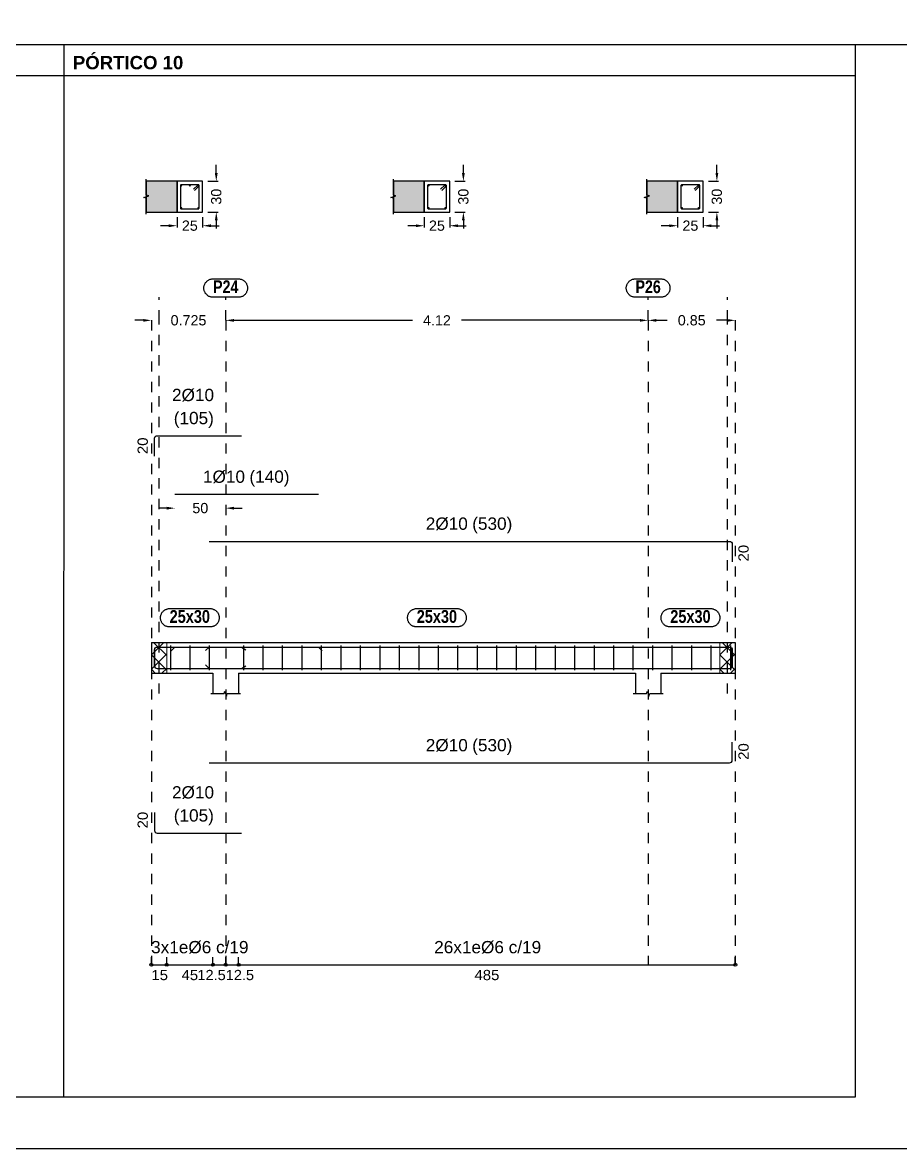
# Model space of a CAD drawing. Extents: x 2455 to 9764, y -806 to 181.
# Drawn here: x 5069.67 to 5078.23, y -409.26 to -398.28 of the extents above; entities that cross this region are included whole.
import ezdxf
from ezdxf.enums import TextEntityAlignment as Align

# ---------------------------------------------------------------- set-up
doc = ezdxf.new("R2010")
doc.units = 0
doc.header["$LTSCALE"] = 0.2
doc.header["$MEASUREMENT"] = 0
doc.linetypes.add('CYPE_RAYAPUNTO', pattern=[0.4125, 0.2025, -0.105, 0, -0.105])
doc.linetypes.add('PUNTOS2', pattern=[0.125, 0, -0.125])
doc.layers.add('01_cartela', color=6, linetype='CONTINUOUS', plot=False)
for name, color, linetype in [('01_cotas', 4, 'CONTINUOUS'), ('01_parcela', 7, 'CONTINUOUS'), ('01_primera', 5, 'CONTINUOUS'), ('01_texto cartela', 4, 'CONTINUOUS'), ('ALZ_CONT_NUDOS', 5, 'CONTINUOUS'), ('ALZ_CONT_VIG_HORMIGON', 5, 'CONTINUOUS'), ('ALZ_COT_COT_LIN_APOYOS', 120, 'CYPE_RAYAPUNTO'), ('ALZ_REF_REF_REFERENCIA', 3, 'CONTINUOUS'), ('ALZ_REF_TEXTO_REF_NOMBRE', 3, 'CONTINUOUS'), ('ARM_LONGITUDINAL_Ø10', 4, 'CONTINUOUS'), ('ARM_TRANSVERSAL_Ø6', 4, 'CONTINUOUS'), ('SEC_CONT_FORJADOS_SECCION', 8, 'CONTINUOUS'), ('SEC_CONT_VIG_HORMIGON_SECCION', 2, 'CONTINUOUS'), ('UNI_CORTANTES', 3, 'CONTINUOUS')]:
    doc.layers.add(name, color=color, linetype=linetype)
doc.layers.add('VIG_CARAS', color=5, linetype='CONTINUOUS', lineweight=9)
doc.styles.add('BERNARDO', font='GOTHICB.TTF')
doc.styles.add('CYPETXT_0.15', font='arial.ttf', dxfattribs={"height": 0.1})
doc.styles.add('Estilo1', font='swissel.ttf')
doc.styles.add('NIEVES2', font='sanss___.ttf')
doc.styles.add('NIEVES3', font='swisseb.ttf')
doc.styles.add('ROMANS', font='romans')
doc.dimstyles.new('DECIMAL-50', dxfattribs={"dimtxt": 0.08, "dimasz": 0.15, "dimexe": 0.05, "dimexo": 0.05, "dimgap": 0.09, "dimtad": 0, "dimzin": 0, "dimdsep": 46, "dimtxsty": 'ROMANS', "dimblk": 'DOTSMALL', "dimcen": 0.09, "dimclrt": 7, "dimadec": 0, "dimazin": 0, "dimtfac": 1.38, "dimtix": 1, "dimtofl": 0, "dimtmove": 2, "dimatfit": 3, "dimldrblk": 'OBLIQUE', "dimfxl": 1, "dimtolj": 1, "dimtzin": 0, "dimarcsym": 0})

# ---------------------------------------------------------------- blocks, each defined once
blk = doc.blocks.new('*D118')
at = {"layer": '01_cotas', "color": 0, "linetype": 'PUNTOS2', "lineweight": -2, "transparency": 16777216}
for p, q in [((5071.179, -400.18), (5071.179, -400.313)), ((5071.429, -400.18), (5071.429, -400.313))]:
    blk.add_line(p, q, dxfattribs=at)
at = {"layer": '01_cotas', "color": 0, "lineweight": -2, "transparency": 16777216}
for p, q in [((5071.099, -400.263), (5071.019, -400.263)), ((5071.509, -400.263), (5071.589, -400.263))]:
    blk.add_line(p, q, dxfattribs=at)
at = {"layer": '01_cotas', "color": 0, "transparency": 16777216}
for points in [[(5071.099, -400.25), (5071.099, -400.277), (5071.179, -400.263)], [(5071.509, -400.25), (5071.509, -400.277), (5071.429, -400.263)]]:
    blk.add_solid(points, dxfattribs=at)
at = {"layer": '01_cotas', "color": 5, "transparency": 16777216, "insert": (5071.304, -400.263), "char_height": 0.1, "attachment_point": 5, "style": 'Estilo1'}
blk.add_mtext('\\A1;25', dxfattribs=at)
blk = doc.blocks.new('*D119')
at = {"layer": '01_cotas', "color": 0, "lineweight": -2, "transparency": 16777216}
for p, q in [((5071.562, -399.75), (5071.562, -399.67)), ((5071.562, -400.21), (5071.562, -400.29))]:
    blk.add_line(p, q, dxfattribs=at)
at = {"layer": '01_cotas', "color": 0, "linetype": 'PUNTOS2', "lineweight": -2, "transparency": 16777216}
for p, q in [((5071.479, -399.83), (5071.612, -399.83)), ((5071.479, -400.13), (5071.612, -400.13))]:
    blk.add_line(p, q, dxfattribs=at)
at = {"layer": '01_cotas', "color": 0, "transparency": 16777216}
for points in [[(5071.548, -399.75), (5071.575, -399.75), (5071.562, -399.83)], [(5071.548, -400.21), (5071.575, -400.21), (5071.562, -400.13)]]:
    blk.add_solid(points, dxfattribs=at)
at = {"layer": '01_cotas', "color": 5, "transparency": 16777216, "insert": (5071.562, -399.98), "char_height": 0.1, "attachment_point": 5, "rotation": 90, "style": 'Estilo1'}
blk.add_mtext('\\A1;30', dxfattribs=at)
blk = doc.blocks.new('*D120')
at = {"layer": '01_cotas', "color": 0, "linetype": 'PUNTOS2', "lineweight": -2, "transparency": 16777216}
for p, q in [((5073.589, -400.18), (5073.589, -400.313)), ((5073.839, -400.18), (5073.839, -400.313))]:
    blk.add_line(p, q, dxfattribs=at)
at = {"layer": '01_cotas', "color": 0, "lineweight": -2, "transparency": 16777216}
for p, q in [((5073.509, -400.263), (5073.429, -400.263)), ((5073.919, -400.263), (5073.999, -400.263))]:
    blk.add_line(p, q, dxfattribs=at)
at = {"layer": '01_cotas', "color": 0, "transparency": 16777216}
for points in [[(5073.509, -400.25), (5073.509, -400.277), (5073.589, -400.263)], [(5073.919, -400.25), (5073.919, -400.277), (5073.839, -400.263)]]:
    blk.add_solid(points, dxfattribs=at)
at = {"layer": '01_cotas', "color": 5, "transparency": 16777216, "insert": (5073.714, -400.263), "char_height": 0.1, "attachment_point": 5, "style": 'Estilo1'}
blk.add_mtext('\\A1;25', dxfattribs=at)
blk = doc.blocks.new('*D121')
at = {"layer": '01_cotas', "color": 0, "lineweight": -2, "transparency": 16777216}
for p, q in [((5073.972, -399.75), (5073.972, -399.67)), ((5073.972, -400.21), (5073.972, -400.29))]:
    blk.add_line(p, q, dxfattribs=at)
at = {"layer": '01_cotas', "color": 0, "linetype": 'PUNTOS2', "lineweight": -2, "transparency": 16777216}
for p, q in [((5073.889, -399.83), (5074.022, -399.83)), ((5073.889, -400.13), (5074.022, -400.13))]:
    blk.add_line(p, q, dxfattribs=at)
at = {"layer": '01_cotas', "color": 0, "transparency": 16777216}
for points in [[(5073.958, -399.75), (5073.985, -399.75), (5073.972, -399.83)], [(5073.958, -400.21), (5073.985, -400.21), (5073.972, -400.13)]]:
    blk.add_solid(points, dxfattribs=at)
at = {"layer": '01_cotas', "color": 5, "transparency": 16777216, "insert": (5073.972, -399.98), "char_height": 0.1, "attachment_point": 5, "rotation": 90, "style": 'Estilo1'}
blk.add_mtext('\\A1;30', dxfattribs=at)
blk = doc.blocks.new('*D122')
at = {"layer": '01_cotas', "color": 0, "linetype": 'PUNTOS2', "lineweight": -2, "transparency": 16777216}
for p, q in [((5076.061, -400.18), (5076.061, -400.313)), ((5076.311, -400.18), (5076.311, -400.313))]:
    blk.add_line(p, q, dxfattribs=at)
at = {"layer": '01_cotas', "color": 0, "lineweight": -2, "transparency": 16777216}
for p, q in [((5075.981, -400.263), (5075.901, -400.263)), ((5076.391, -400.263), (5076.471, -400.263))]:
    blk.add_line(p, q, dxfattribs=at)
at = {"layer": '01_cotas', "color": 0, "transparency": 16777216}
for points in [[(5075.981, -400.25), (5075.981, -400.277), (5076.061, -400.263)], [(5076.391, -400.25), (5076.391, -400.277), (5076.311, -400.263)]]:
    blk.add_solid(points, dxfattribs=at)
at = {"layer": '01_cotas', "color": 5, "transparency": 16777216, "insert": (5076.186, -400.263), "char_height": 0.1, "attachment_point": 5, "style": 'Estilo1'}
blk.add_mtext('\\A1;25', dxfattribs=at)
blk = doc.blocks.new('*D123')
at = {"layer": '01_cotas', "color": 0, "lineweight": -2, "transparency": 16777216}
for p, q in [((5076.444, -399.75), (5076.444, -399.67)), ((5076.444, -400.21), (5076.444, -400.29))]:
    blk.add_line(p, q, dxfattribs=at)
at = {"layer": '01_cotas', "color": 0, "linetype": 'PUNTOS2', "lineweight": -2, "transparency": 16777216}
for p, q in [((5076.361, -399.83), (5076.494, -399.83)), ((5076.361, -400.13), (5076.494, -400.13))]:
    blk.add_line(p, q, dxfattribs=at)
at = {"layer": '01_cotas', "color": 0, "transparency": 16777216}
for points in [[(5076.431, -399.75), (5076.458, -399.75), (5076.444, -399.83)], [(5076.431, -400.21), (5076.458, -400.21), (5076.444, -400.13)]]:
    blk.add_solid(points, dxfattribs=at)
at = {"layer": '01_cotas', "color": 5, "transparency": 16777216, "insert": (5076.444, -399.98), "char_height": 0.1, "attachment_point": 5, "rotation": 90, "style": 'Estilo1'}
blk.add_mtext('\\A1;30', dxfattribs=at)
blk = doc.blocks.new('*D124')
at = {"layer": '01_cotas', "color": 0, "lineweight": -2, "transparency": 16777216}
for p, q in [((5070.849, -401.186), (5070.769, -401.186)), ((5071.734, -401.186), (5071.814, -401.186))]:
    blk.add_line(p, q, dxfattribs=at)
at = {"layer": '01_cotas', "color": 0, "transparency": 16777216}
for points in [[(5070.849, -401.173), (5070.849, -401.2), (5070.929, -401.186)], [(5071.734, -401.173), (5071.734, -401.2), (5071.654, -401.186)]]:
    blk.add_solid(points, dxfattribs=at)
at = {"layer": '01_cotas', "color": 5, "transparency": 16777216, "insert": (5071.291, -401.186), "char_height": 0.1, "attachment_point": 5, "style": 'Estilo1'}
blk.add_mtext('\\A1;0.725', dxfattribs=at)
blk = doc.blocks.new('*D125')
at = {"layer": '01_cotas', "color": 0, "lineweight": -2, "transparency": 16777216}
for p, q in [((5071.734, -401.186), (5073.474, -401.186)), ((5075.694, -401.186), (5073.954, -401.186))]:
    blk.add_line(p, q, dxfattribs=at)
at = {"layer": '01_cotas', "color": 0, "transparency": 16777216}
for points in [[(5071.734, -401.173), (5071.734, -401.2), (5071.654, -401.186)], [(5075.694, -401.173), (5075.694, -401.2), (5075.774, -401.186)]]:
    blk.add_solid(points, dxfattribs=at)
at = {"layer": '01_cotas', "color": 5, "transparency": 16777216, "insert": (5073.714, -401.186), "char_height": 0.1, "attachment_point": 5, "style": 'Estilo1'}
blk.add_mtext('\\A1;4.12', dxfattribs=at)
blk = doc.blocks.new('*D126')
at = {"layer": '01_cotas', "color": 0, "lineweight": -2, "transparency": 16777216}
for p, q in [((5075.854, -401.186), (5075.959, -401.186)), ((5076.544, -401.186), (5076.439, -401.186))]:
    blk.add_line(p, q, dxfattribs=at)
at = {"layer": '01_cotas', "color": 0, "transparency": 16777216}
for points in [[(5075.854, -401.173), (5075.854, -401.2), (5075.774, -401.186)], [(5076.544, -401.173), (5076.544, -401.2), (5076.624, -401.186)]]:
    blk.add_solid(points, dxfattribs=at)
at = {"layer": '01_cotas', "color": 5, "transparency": 16777216, "insert": (5076.199, -401.186), "char_height": 0.1, "attachment_point": 5, "style": 'Estilo1'}
blk.add_mtext('\\A1;0.85', dxfattribs=at)
blk = doc.blocks.new('*D127')
at = {"layer": '01_cotas', "color": 0, "lineweight": -2, "transparency": 16777216}
for p, q in [((5071.079, -403.018), (5070.999, -403.018)), ((5071.734, -403.018), (5071.814, -403.018))]:
    blk.add_line(p, q, dxfattribs=at)
at = {"layer": '01_cotas', "color": 0, "transparency": 16777216}
for points in [[(5071.079, -403.005), (5071.079, -403.032), (5071.159, -403.018)], [(5071.734, -403.005), (5071.734, -403.032), (5071.654, -403.018)]]:
    blk.add_solid(points, dxfattribs=at)
at = {"layer": '01_cotas', "color": 5, "transparency": 16777216, "insert": (5071.406, -403.018), "char_height": 0.1, "attachment_point": 5, "style": 'Estilo1'}
blk.add_mtext('\\A1;50', dxfattribs=at)

msp = doc.modelspace()

# ---------------------------------------------------------------- hatches: boundary and pattern name
at = {"layer": 'SEC_CONT_FORJADOS_SECCION', "true_color": 0xdad7d3}
for points in [[(5070.879, -400.13), (5071.179, -400.13), (5071.179, -399.83), (5070.879, -399.83)], [(5073.289, -400.13), (5073.589, -400.13), (5073.589, -399.83), (5073.289, -399.83)], [(5075.761, -400.13), (5076.061, -400.13), (5076.061, -399.83), (5075.761, -399.83)]]:
    msp.add_hatch(color=254, dxfattribs=at).paths.add_polyline_path(points)

# ---------------------------------------------------------------- linework, layer by layer
at = {"layer": '01_cartela', "color": 3}
msp.add_lwpolyline([(5059.571, -387.729), (5059.571, -409.264), (5090.209, -409.264), (5090.209, -387.729)], close=True, dxfattribs=at)
at = {"layer": '01_parcela', "color": 7, "ltscale": 2.5}
for p, q in [((5060.07, -398.496), (5087.943, -398.496)), ((5070.074, -398.496), (5070.073, -408.764)), ((5077.794, -398.496), (5077.793, -408.764)), ((5077.793, -408.764), (5060.071, -408.764))]:
    msp.add_line(p, q, dxfattribs=at)
at = {"layer": '01_primera', "ltscale": 2.5}
msp.add_line((5060.07, -398.799), (5077.794, -398.799), dxfattribs=at)
at = {"layer": 'ALZ_CONT_NUDOS'}
for p, q in [((5070.929, -404.327), (5070.929, -404.627)), ((5076.624, -404.327), (5076.624, -404.627)), ((5071.529, -404.627), (5071.529, -404.827)), ((5071.779, -404.627), (5071.779, -404.827)), ((5075.649, -404.627), (5075.649, -404.827)), ((5075.899, -404.627), (5075.899, -404.827))]:
    msp.add_line(p, q, dxfattribs=at)
at = {"layer": 'ALZ_CONT_NUDOS', "lineweight": 0}
for p, q in [((5070.929, -404.448), (5071.049, -404.327)), ((5071.079, -404.456), (5070.95, -404.327)), ((5076.474, -404.448), (5076.594, -404.327)), ((5076.624, -404.456), (5076.495, -404.327)), ((5070.929, -404.589), (5071.079, -404.439)), ((5071.079, -404.598), (5070.929, -404.448)), ((5076.474, -404.589), (5076.624, -404.439)), ((5076.624, -404.598), (5076.474, -404.448)), ((5070.967, -404.627), (5070.929, -404.589)), ((5071.032, -404.627), (5071.079, -404.581)), ((5076.512, -404.627), (5076.474, -404.589)), ((5076.577, -404.627), (5076.624, -404.581))]:
    msp.add_line(p, q, dxfattribs=at)
at = {"layer": 'ALZ_CONT_NUDOS'}
for points in [[(5070.929, -404.327), (5071.079, -404.327)], [(5071.529, -404.327), (5071.779, -404.327)], [(5075.649, -404.327), (5075.899, -404.327)], [(5076.474, -404.327), (5076.624, -404.327)], [(5070.929, -404.627), (5071.079, -404.627)], [(5076.474, -404.627), (5076.624, -404.627)], [(5071.509, -404.827), (5071.639, -404.827), (5071.646, -404.802), (5071.661, -404.852), (5071.669, -404.827), (5071.799, -404.827)], [(5075.629, -404.827), (5075.759, -404.827), (5075.766, -404.802), (5075.781, -404.852), (5075.789, -404.827), (5075.919, -404.827)]]:
    msp.add_lwpolyline(points, dxfattribs=at)
at = {"layer": 'ALZ_CONT_NUDOS', "lineweight": 0}
for points in [[(5070.929, -404.327), (5070.929, -404.627), (5071.079, -404.627), (5071.079, -404.327), (5070.929, -404.327)], [(5076.474, -404.327), (5076.474, -404.627), (5076.624, -404.627), (5076.624, -404.327), (5076.474, -404.327)]]:
    msp.add_lwpolyline(points, close=True, dxfattribs=at)
at = {"layer": 'ALZ_CONT_VIG_HORMIGON'}
for p, q in [((5071.079, -404.327), (5071.529, -404.327)), ((5071.779, -404.327), (5075.649, -404.327)), ((5075.899, -404.327), (5076.474, -404.327)), ((5071.079, -404.627), (5071.529, -404.627)), ((5071.779, -404.627), (5075.649, -404.627)), ((5075.899, -404.627), (5076.474, -404.627))]:
    msp.add_line(p, q, dxfattribs=at)
at = {"layer": 'ALZ_COT_COT_LIN_APOYOS'}
for p, q in [((5071.004, -401.186), (5071.004, -400.961)), ((5071.654, -401.186), (5071.654, -400.961)), ((5075.774, -401.186), (5075.774, -400.961)), ((5076.549, -401.186), (5076.549, -400.961)), ((5070.929, -401.186), (5070.929, -407.472)), ((5071.004, -404.827), (5071.004, -401.186)), ((5071.654, -401.186), (5071.654, -407.472)), ((5075.774, -401.186), (5075.774, -407.472)), ((5076.549, -404.827), (5076.549, -401.186)), ((5076.624, -401.186), (5076.624, -407.472))]:
    msp.add_line(p, q, dxfattribs=at)
at = {"layer": 'ALZ_REF_REF_REFERENCIA'}
for points in [[(5071.777, -400.781), (5071.783, -400.782), (5071.789, -400.782), (5071.795, -400.783), (5071.801, -400.785), (5071.806, -400.786), (5071.812, -400.788), (5071.817, -400.791), (5071.823, -400.794), (5071.828, -400.797), (5071.833, -400.801), (5071.837, -400.805), (5071.842, -400.809), (5071.846, -400.813), (5071.849, -400.818), (5071.853, -400.823), (5071.856, -400.828), (5071.858, -400.833), (5071.861, -400.839), (5071.863, -400.845), (5071.864, -400.85), (5071.866, -400.856), (5071.866, -400.862), (5071.867, -400.868), (5071.867, -400.874), (5071.866, -400.88), (5071.866, -400.886), (5071.864, -400.892), (5071.863, -400.898), (5071.861, -400.904), (5071.858, -400.909), (5071.856, -400.915), (5071.853, -400.92), (5071.849, -400.925), (5071.846, -400.929), (5071.842, -400.934), (5071.837, -400.938), (5071.833, -400.942), (5071.828, -400.946), (5071.823, -400.949), (5071.817, -400.952), (5071.812, -400.954), (5071.806, -400.956), (5071.801, -400.958), (5071.795, -400.96), (5071.789, -400.961), (5071.783, -400.961), (5071.777, -400.961), (5071.531, -400.961), (5071.525, -400.961), (5071.519, -400.961), (5071.513, -400.96), (5071.507, -400.958), (5071.501, -400.956), (5071.496, -400.954), (5071.49, -400.952), (5071.485, -400.949), (5071.48, -400.946), (5071.475, -400.942), (5071.47, -400.938), (5071.466, -400.934), (5071.462, -400.929), (5071.458, -400.925), (5071.455, -400.92), (5071.452, -400.915), (5071.449, -400.909), (5071.447, -400.904), (5071.445, -400.898), (5071.443, -400.892), (5071.442, -400.886), (5071.441, -400.88), (5071.441, -400.874), (5071.441, -400.868), (5071.441, -400.862), (5071.442, -400.856), (5071.443, -400.85), (5071.445, -400.845), (5071.447, -400.839), (5071.449, -400.833), (5071.452, -400.828), (5071.455, -400.823), (5071.458, -400.818), (5071.462, -400.813), (5071.466, -400.809), (5071.47, -400.805), (5071.475, -400.801), (5071.48, -400.797), (5071.485, -400.794), (5071.49, -400.791), (5071.496, -400.788), (5071.501, -400.786), (5071.507, -400.785), (5071.513, -400.783), (5071.519, -400.782), (5071.525, -400.782), (5071.531, -400.781), (5071.777, -400.781)], [(5075.897, -400.781), (5075.903, -400.782), (5075.909, -400.782), (5075.915, -400.783), (5075.921, -400.785), (5075.926, -400.786), (5075.932, -400.788), (5075.937, -400.791), (5075.943, -400.794), (5075.948, -400.797), (5075.953, -400.801), (5075.957, -400.805), (5075.962, -400.809), (5075.966, -400.813), (5075.969, -400.818), (5075.973, -400.823), (5075.976, -400.828), (5075.978, -400.833), (5075.981, -400.839), (5075.983, -400.845), (5075.984, -400.85), (5075.986, -400.856), (5075.986, -400.862), (5075.987, -400.868), (5075.987, -400.874), (5075.986, -400.88), (5075.986, -400.886), (5075.984, -400.892), (5075.983, -400.898), (5075.981, -400.904), (5075.978, -400.909), (5075.976, -400.915), (5075.973, -400.92), (5075.969, -400.925), (5075.966, -400.929), (5075.962, -400.934), (5075.957, -400.938), (5075.953, -400.942), (5075.948, -400.946), (5075.943, -400.949), (5075.937, -400.952), (5075.932, -400.954), (5075.926, -400.956), (5075.921, -400.958), (5075.915, -400.96), (5075.909, -400.961), (5075.903, -400.961), (5075.897, -400.961), (5075.651, -400.961), (5075.645, -400.961), (5075.639, -400.961), (5075.633, -400.96), (5075.627, -400.958), (5075.621, -400.956), (5075.616, -400.954), (5075.61, -400.952), (5075.605, -400.949), (5075.6, -400.946), (5075.595, -400.942), (5075.59, -400.938), (5075.586, -400.934), (5075.582, -400.929), (5075.578, -400.925), (5075.575, -400.92), (5075.572, -400.915), (5075.569, -400.909), (5075.567, -400.904), (5075.565, -400.898), (5075.563, -400.892), (5075.562, -400.886), (5075.561, -400.88), (5075.561, -400.874), (5075.561, -400.868), (5075.561, -400.862), (5075.562, -400.856), (5075.563, -400.85), (5075.565, -400.845), (5075.567, -400.839), (5075.569, -400.833), (5075.572, -400.828), (5075.575, -400.823), (5075.578, -400.818), (5075.582, -400.813), (5075.586, -400.809), (5075.59, -400.805), (5075.595, -400.801), (5075.6, -400.797), (5075.605, -400.794), (5075.61, -400.791), (5075.616, -400.788), (5075.621, -400.786), (5075.627, -400.785), (5075.633, -400.783), (5075.639, -400.782), (5075.645, -400.782), (5075.651, -400.781), (5075.897, -400.781)]]:
    msp.add_lwpolyline(points, close=True, dxfattribs=at)
at = {"layer": 'ALZ_REF_TEXTO_REF_NOMBRE', "color": 5}
for points in [[(5071.5, -403.997), (5071.506, -403.998), (5071.512, -403.998), (5071.518, -403.999), (5071.524, -404.001), (5071.53, -404.002), (5071.535, -404.005), (5071.541, -404.007), (5071.546, -404.01), (5071.551, -404.013), (5071.556, -404.017), (5071.561, -404.021), (5071.565, -404.025), (5071.569, -404.029), (5071.573, -404.034), (5071.576, -404.039), (5071.579, -404.044), (5071.582, -404.05), (5071.584, -404.055), (5071.586, -404.061), (5071.588, -404.067), (5071.589, -404.072), (5071.59, -404.078), (5071.59, -404.084), (5071.59, -404.09), (5071.59, -404.096), (5071.589, -404.102), (5071.588, -404.108), (5071.586, -404.114), (5071.584, -404.12), (5071.582, -404.125), (5071.579, -404.131), (5071.576, -404.136), (5071.573, -404.141), (5071.569, -404.145), (5071.565, -404.15), (5071.561, -404.154), (5071.556, -404.158), (5071.551, -404.162), (5071.546, -404.165), (5071.541, -404.168), (5071.535, -404.17), (5071.53, -404.172), (5071.524, -404.174), (5071.518, -404.176), (5071.512, -404.177), (5071.506, -404.177), (5071.5, -404.177), (5071.107, -404.177), (5071.101, -404.177), (5071.095, -404.177), (5071.089, -404.176), (5071.084, -404.174), (5071.078, -404.172), (5071.072, -404.17), (5071.067, -404.168), (5071.061, -404.165), (5071.056, -404.162), (5071.052, -404.158), (5071.047, -404.154), (5071.043, -404.15), (5071.039, -404.145), (5071.035, -404.141), (5071.031, -404.136), (5071.028, -404.131), (5071.026, -404.125), (5071.023, -404.12), (5071.021, -404.114), (5071.02, -404.108), (5071.019, -404.102), (5071.018, -404.096), (5071.017, -404.09), (5071.017, -404.084), (5071.018, -404.078), (5071.019, -404.072), (5071.02, -404.067), (5071.021, -404.061), (5071.023, -404.055), (5071.026, -404.05), (5071.028, -404.044), (5071.031, -404.039), (5071.035, -404.034), (5071.039, -404.029), (5071.043, -404.025), (5071.047, -404.021), (5071.052, -404.017), (5071.056, -404.013), (5071.061, -404.01), (5071.067, -404.007), (5071.072, -404.005), (5071.078, -404.002), (5071.084, -404.001), (5071.089, -403.999), (5071.095, -403.998), (5071.101, -403.998), (5071.107, -403.997), (5071.5, -403.997)], [(5073.91, -403.997), (5073.916, -403.998), (5073.922, -403.998), (5073.928, -403.999), (5073.934, -404.001), (5073.94, -404.002), (5073.945, -404.005), (5073.951, -404.007), (5073.956, -404.01), (5073.961, -404.013), (5073.966, -404.017), (5073.971, -404.021), (5073.975, -404.025), (5073.979, -404.029), (5073.983, -404.034), (5073.986, -404.039), (5073.989, -404.044), (5073.992, -404.05), (5073.994, -404.055), (5073.996, -404.061), (5073.998, -404.067), (5073.999, -404.072), (5074, -404.078), (5074, -404.084), (5074, -404.09), (5074, -404.096), (5073.999, -404.102), (5073.998, -404.108), (5073.996, -404.114), (5073.994, -404.12), (5073.992, -404.125), (5073.989, -404.131), (5073.986, -404.136), (5073.983, -404.141), (5073.979, -404.145), (5073.975, -404.15), (5073.971, -404.154), (5073.966, -404.158), (5073.961, -404.162), (5073.956, -404.165), (5073.951, -404.168), (5073.945, -404.17), (5073.94, -404.172), (5073.934, -404.174), (5073.928, -404.176), (5073.922, -404.177), (5073.916, -404.177), (5073.91, -404.177), (5073.517, -404.177), (5073.511, -404.177), (5073.505, -404.177), (5073.499, -404.176), (5073.494, -404.174), (5073.488, -404.172), (5073.482, -404.17), (5073.477, -404.168), (5073.471, -404.165), (5073.466, -404.162), (5073.462, -404.158), (5073.457, -404.154), (5073.453, -404.15), (5073.449, -404.145), (5073.445, -404.141), (5073.441, -404.136), (5073.438, -404.131), (5073.436, -404.125), (5073.433, -404.12), (5073.431, -404.114), (5073.43, -404.108), (5073.429, -404.102), (5073.428, -404.096), (5073.427, -404.09), (5073.427, -404.084), (5073.428, -404.078), (5073.429, -404.072), (5073.43, -404.067), (5073.431, -404.061), (5073.433, -404.055), (5073.436, -404.05), (5073.438, -404.044), (5073.441, -404.039), (5073.445, -404.034), (5073.449, -404.029), (5073.453, -404.025), (5073.457, -404.021), (5073.462, -404.017), (5073.466, -404.013), (5073.471, -404.01), (5073.477, -404.007), (5073.482, -404.005), (5073.488, -404.002), (5073.494, -404.001), (5073.499, -403.999), (5073.505, -403.998), (5073.511, -403.998), (5073.517, -403.997), (5073.91, -403.997)], [(5076.383, -403.997), (5076.389, -403.998), (5076.395, -403.998), (5076.401, -403.999), (5076.407, -404.001), (5076.412, -404.002), (5076.418, -404.005), (5076.423, -404.007), (5076.429, -404.01), (5076.434, -404.013), (5076.439, -404.017), (5076.443, -404.021), (5076.448, -404.025), (5076.452, -404.029), (5076.455, -404.034), (5076.459, -404.039), (5076.462, -404.044), (5076.464, -404.05), (5076.467, -404.055), (5076.469, -404.061), (5076.47, -404.067), (5076.472, -404.072), (5076.472, -404.078), (5076.473, -404.084), (5076.473, -404.09), (5076.472, -404.096), (5076.472, -404.102), (5076.47, -404.108), (5076.469, -404.114), (5076.467, -404.12), (5076.464, -404.125), (5076.462, -404.131), (5076.459, -404.136), (5076.455, -404.141), (5076.452, -404.145), (5076.448, -404.15), (5076.443, -404.154), (5076.439, -404.158), (5076.434, -404.162), (5076.429, -404.165), (5076.423, -404.168), (5076.418, -404.17), (5076.412, -404.172), (5076.407, -404.174), (5076.401, -404.176), (5076.395, -404.177), (5076.389, -404.177), (5076.383, -404.177), (5075.99, -404.177), (5075.984, -404.177), (5075.978, -404.177), (5075.972, -404.176), (5075.966, -404.174), (5075.96, -404.172), (5075.955, -404.17), (5075.949, -404.168), (5075.944, -404.165), (5075.939, -404.162), (5075.934, -404.158), (5075.929, -404.154), (5075.925, -404.15), (5075.921, -404.145), (5075.917, -404.141), (5075.914, -404.136), (5075.911, -404.131), (5075.908, -404.125), (5075.906, -404.12), (5075.904, -404.114), (5075.902, -404.108), (5075.901, -404.102), (5075.9, -404.096), (5075.9, -404.09), (5075.9, -404.084), (5075.9, -404.078), (5075.901, -404.072), (5075.902, -404.067), (5075.904, -404.061), (5075.906, -404.055), (5075.908, -404.05), (5075.911, -404.044), (5075.914, -404.039), (5075.917, -404.034), (5075.921, -404.029), (5075.925, -404.025), (5075.929, -404.021), (5075.934, -404.017), (5075.939, -404.013), (5075.944, -404.01), (5075.949, -404.007), (5075.955, -404.005), (5075.96, -404.002), (5075.966, -404.001), (5075.972, -403.999), (5075.978, -403.998), (5075.984, -403.998), (5075.99, -403.997), (5076.383, -403.997)]]:
    msp.add_lwpolyline(points, close=True, dxfattribs=at)
at = {"layer": 'ARM_LONGITUDINAL_Ø10'}
for p, q in [((5071.159, -404.373), (5071.123, -404.409)), ((5071.494, -404.373), (5071.457, -404.407)), ((5071.809, -404.373), (5071.851, -404.4)), ((5072.559, -404.373), (5072.594, -404.409)), ((5071.494, -404.581), (5071.457, -404.547)), ((5071.809, -404.581), (5071.851, -404.555))]:
    msp.add_line(p, q, dxfattribs=at)
for points in [[(5070.959, -402.511), (5070.959, -402.336), (5070.961, -402.327), (5070.966, -402.319), (5070.974, -402.313), (5070.984, -402.311), (5071.809, -402.311)], [(5071.159, -402.883), (5072.559, -402.883)], [(5071.494, -403.342), (5076.569, -403.342), (5076.578, -403.344), (5076.586, -403.349), (5076.592, -403.358), (5076.594, -403.367), (5076.594, -403.542)], [(5070.959, -404.573), (5070.959, -404.398), (5070.961, -404.389), (5070.966, -404.381), (5070.974, -404.375), (5070.984, -404.373), (5071.809, -404.373)], [(5070.959, -404.381), (5070.959, -404.556), (5070.961, -404.566), (5070.966, -404.574), (5070.974, -404.579), (5070.984, -404.581), (5071.809, -404.581)], [(5071.159, -404.373), (5072.559, -404.373)], [(5071.494, -404.373), (5076.569, -404.373), (5076.578, -404.375), (5076.586, -404.381), (5076.592, -404.389), (5076.594, -404.398), (5076.594, -404.573)], [(5071.494, -404.581), (5076.569, -404.581), (5076.578, -404.579), (5076.586, -404.574), (5076.592, -404.566), (5076.594, -404.556), (5076.594, -404.381)], [(5071.494, -405.502), (5076.569, -405.502), (5076.578, -405.5), (5076.586, -405.495), (5076.592, -405.487), (5076.594, -405.477), (5076.594, -405.302)], [(5070.959, -405.987), (5070.959, -406.162), (5070.961, -406.172), (5070.966, -406.18), (5070.974, -406.185), (5070.984, -406.187), (5071.809, -406.187)]]:
    msp.add_lwpolyline(points, dxfattribs=at)
for centre in [(5071.22, -399.871), (5071.304, -399.871), (5071.388, -399.871), (5073.63, -399.871), (5073.798, -399.871), (5076.102, -399.871), (5076.27, -399.871), (5071.22, -400.089), (5071.388, -400.089), (5073.63, -400.089), (5073.798, -400.089), (5076.102, -400.089), (5076.27, -400.089)]:
    msp.add_circle(centre, 0.005, dxfattribs=at)
at = {"layer": 'ARM_TRANSVERSAL_Ø6'}
for p, q in [((5071.114, -404.357), (5071.114, -404.597)), ((5071.304, -404.357), (5071.304, -404.597)), ((5071.494, -404.357), (5071.494, -404.597)), ((5071.826, -404.357), (5071.826, -404.597)), ((5072.016, -404.357), (5072.016, -404.597)), ((5072.206, -404.357), (5072.206, -404.597)), ((5072.396, -404.357), (5072.396, -404.597)), ((5072.586, -404.357), (5072.586, -404.597)), ((5072.776, -404.357), (5072.776, -404.597)), ((5072.966, -404.357), (5072.966, -404.597)), ((5073.156, -404.357), (5073.156, -404.597)), ((5073.346, -404.357), (5073.346, -404.597)), ((5073.536, -404.357), (5073.536, -404.597)), ((5073.726, -404.357), (5073.726, -404.597)), ((5073.916, -404.357), (5073.916, -404.597)), ((5074.106, -404.357), (5074.106, -404.597)), ((5074.296, -404.357), (5074.296, -404.597)), ((5074.486, -404.357), (5074.486, -404.597)), ((5074.676, -404.357), (5074.676, -404.597)), ((5074.866, -404.357), (5074.866, -404.597)), ((5075.056, -404.357), (5075.056, -404.597)), ((5075.246, -404.357), (5075.246, -404.597)), ((5075.436, -404.357), (5075.436, -404.597)), ((5075.626, -404.357), (5075.626, -404.597)), ((5075.816, -404.357), (5075.816, -404.597)), ((5076.006, -404.357), (5076.006, -404.597)), ((5076.196, -404.357), (5076.196, -404.597)), ((5076.386, -404.357), (5076.386, -404.597)), ((5076.576, -404.357), (5076.576, -404.597))]:
    msp.add_line(p, q, dxfattribs=at)
for points in [[(5071.351, -399.919), (5071.393, -399.877), (5071.394, -399.876), (5071.395, -399.874), (5071.396, -399.873), (5071.396, -399.871), (5071.396, -399.87), (5071.395, -399.868), (5071.394, -399.867), (5071.393, -399.866), (5071.392, -399.865), (5071.391, -399.864), (5071.389, -399.864), (5071.388, -399.863), (5071.22, -399.863), (5071.217, -399.864), (5071.214, -399.866), (5071.212, -399.868), (5071.212, -399.871), (5071.212, -400.089), (5071.212, -400.092), (5071.214, -400.095), (5071.217, -400.097), (5071.22, -400.097), (5071.388, -400.097), (5071.391, -400.097), (5071.393, -400.095), (5071.395, -400.092), (5071.396, -400.089), (5071.396, -399.871), (5071.396, -399.87), (5071.395, -399.868), (5071.394, -399.867), (5071.393, -399.866), (5071.392, -399.865), (5071.391, -399.864), (5071.389, -399.864), (5071.388, -399.863), (5071.386, -399.864), (5071.385, -399.864), (5071.383, -399.865), (5071.382, -399.866), (5071.34, -399.908)], [(5073.761, -399.919), (5073.803, -399.877), (5073.804, -399.876), (5073.805, -399.874), (5073.806, -399.873), (5073.806, -399.871), (5073.806, -399.87), (5073.805, -399.868), (5073.804, -399.867), (5073.803, -399.866), (5073.802, -399.865), (5073.801, -399.864), (5073.799, -399.864), (5073.798, -399.863), (5073.63, -399.863), (5073.627, -399.864), (5073.624, -399.866), (5073.622, -399.868), (5073.622, -399.871), (5073.622, -400.089), (5073.622, -400.092), (5073.624, -400.095), (5073.627, -400.097), (5073.63, -400.097), (5073.798, -400.097), (5073.801, -400.097), (5073.803, -400.095), (5073.805, -400.092), (5073.806, -400.089), (5073.806, -399.871), (5073.806, -399.87), (5073.805, -399.868), (5073.804, -399.867), (5073.803, -399.866), (5073.802, -399.865), (5073.801, -399.864), (5073.799, -399.864), (5073.798, -399.863), (5073.796, -399.864), (5073.795, -399.864), (5073.793, -399.865), (5073.792, -399.866), (5073.75, -399.908)], [(5076.234, -399.919), (5076.276, -399.877), (5076.277, -399.876), (5076.278, -399.874), (5076.278, -399.873), (5076.278, -399.871), (5076.278, -399.87), (5076.278, -399.868), (5076.277, -399.867), (5076.276, -399.866), (5076.275, -399.865), (5076.273, -399.864), (5076.272, -399.864), (5076.27, -399.863), (5076.102, -399.863), (5076.099, -399.864), (5076.097, -399.866), (5076.095, -399.868), (5076.094, -399.871), (5076.094, -400.089), (5076.095, -400.092), (5076.097, -400.095), (5076.099, -400.097), (5076.102, -400.097), (5076.27, -400.097), (5076.273, -400.097), (5076.276, -400.095), (5076.278, -400.092), (5076.278, -400.089), (5076.278, -399.871), (5076.278, -399.87), (5076.278, -399.868), (5076.277, -399.867), (5076.276, -399.866), (5076.275, -399.865), (5076.273, -399.864), (5076.272, -399.864), (5076.27, -399.863), (5076.269, -399.864), (5076.267, -399.864), (5076.266, -399.865), (5076.265, -399.866), (5076.222, -399.908)]]:
    msp.add_lwpolyline(points, dxfattribs=at)
at = {"layer": 'SEC_CONT_FORJADOS_SECCION'}
for points in [[(5070.879, -400.15), (5070.879, -399.995), (5070.854, -399.988), (5070.904, -399.973), (5070.879, -399.965), (5070.879, -399.81)], [(5070.879, -400.13), (5071.179, -400.13), (5071.179, -399.83), (5070.879, -399.83)], [(5073.289, -400.15), (5073.289, -399.995), (5073.264, -399.988), (5073.314, -399.973), (5073.289, -399.965), (5073.289, -399.81)], [(5073.289, -400.13), (5073.589, -400.13), (5073.589, -399.83), (5073.289, -399.83)], [(5075.761, -400.15), (5075.761, -399.995), (5075.736, -399.988), (5075.786, -399.973), (5075.761, -399.965), (5075.761, -399.81)], [(5075.761, -400.13), (5076.061, -400.13), (5076.061, -399.83), (5075.761, -399.83)]]:
    msp.add_lwpolyline(points, dxfattribs=at)
at = {"layer": 'SEC_CONT_FORJADOS_SECCION', "color": 254, "true_color": 0xdad7d3}
for points in [[(5070.879, -400.13), (5071.179, -400.13), (5071.179, -399.83), (5070.879, -399.83)], [(5073.289, -400.13), (5073.589, -400.13), (5073.589, -399.83), (5073.289, -399.83)], [(5075.761, -400.13), (5076.061, -400.13), (5076.061, -399.83), (5075.761, -399.83)]]:
    msp.add_lwpolyline(points, close=True, dxfattribs=at)
at = {"layer": 'SEC_CONT_VIG_HORMIGON_SECCION'}
for points in [[(5071.429, -399.83), (5071.179, -399.83), (5071.179, -400.13), (5071.429, -400.13), (5071.429, -399.83)], [(5073.839, -399.83), (5073.589, -399.83), (5073.589, -400.13), (5073.839, -400.13), (5073.839, -399.83)], [(5076.311, -399.83), (5076.061, -399.83), (5076.061, -400.13), (5076.311, -400.13), (5076.311, -399.83)]]:
    msp.add_lwpolyline(points, close=True, dxfattribs=at)
at = {"layer": 'UNI_CORTANTES', "color": 2}
for p, q in [((5070.929, -407.472), (5070.929, -407.397)), ((5071.079, -407.472), (5071.079, -407.397)), ((5071.529, -407.472), (5071.529, -407.397)), ((5071.654, -407.472), (5071.654, -407.397)), ((5071.779, -407.472), (5071.779, -407.397))]:
    msp.add_line(p, q, dxfattribs=at)
for points in [[(5070.929, -407.472), (5071.079, -407.472), (5071.079, -407.397)], [(5071.079, -407.472), (5071.529, -407.472), (5071.529, -407.397)], [(5071.529, -407.472), (5071.654, -407.472), (5071.654, -407.397)], [(5071.654, -407.472), (5071.779, -407.472), (5071.779, -407.397)], [(5071.779, -407.472), (5076.624, -407.472), (5076.624, -407.397)]]:
    msp.add_lwpolyline(points, dxfattribs=at)
for centre in [(5070.929, -407.472), (5071.079, -407.472), (5071.079, -407.472), (5071.529, -407.472), (5071.529, -407.472), (5071.654, -407.472), (5071.654, -407.472), (5071.779, -407.472), (5071.779, -407.472), (5076.624, -407.472)]:
    msp.add_circle(centre, 0.015, dxfattribs=at)

# ---------------------------------------------------------------- texts
at = {"layer": '01_texto cartela', "color": 5, "style": 'NIEVES3'}
msp.add_text('PÓRTICO 10', height=0.1297, dxfattribs=at).set_placement((5070.163, -398.737))
at = {"layer": 'ALZ_REF_TEXTO_REF_NOMBRE', "color": 5, "style": 'BERNARDO'}
for s, width, p, p2 in [('P24', 0.841304, (5071.531, -400.921), (5071.777, -400.921)), ('P26', 0.841304, (5075.651, -400.921), (5075.897, -400.921)), ('25x30', 0.806421, (5071.107, -404.137), (5071.5, -404.137)), ('25x30', 0.806421, (5073.517, -404.137), (5073.91, -404.137)), ('25x30', 0.806421, (5075.99, -404.137), (5076.383, -404.137))]:
    msp.add_text(s, height=0.125, dxfattribs=dict(at, width=width)).set_placement(p, p2, align=Align.FIT)
at = {"layer": 'UNI_CORTANTES', "color": 4, "style": 'CYPETXT_0.15', "width": 1.042546}
for p, p2 in [((5070.894, -402.491), (5070.894, -402.329)), ((5076.754, -403.538), (5076.754, -403.376)), ((5076.754, -405.473), (5076.754, -405.311)), ((5070.894, -406.142), (5070.894, -405.98))]:
    msp.add_text('20', height=0.1, rotation=90, dxfattribs=at).set_placement(p, p2, align=Align.FIT)
at = {"layer": 'UNI_CORTANTES', "color": 2, "style": 'CYPETXT_0.15'}
for s, width, p, p2 in [('15', 1.042546, (5070.929, -407.622), (5071.091, -407.622)), ('45', 1.042546, (5071.223, -407.622), (5071.385, -407.622)), ('12.5', 1.015093, (5071.378, -407.622), (5071.654, -407.622)), ('12.5', 1.015093, (5071.654, -407.622), (5071.93, -407.622)), ('485', 1.042546, (5074.08, -407.622), (5074.323, -407.622))]:
    msp.add_text(s, height=0.1, dxfattribs=dict(at, width=width)).set_placement(p, p2, align=Align.FIT)
at = {"layer": 'VIG_CARAS', "color": 5, "style": 'NIEVES2'}
for s, p in [('2%%c10', (5071.13, -402.01)), ('(105)', (5071.147, -402.235)), ('1%%c10', (5071.432, -402.807)), ('(140)', (5071.885, -402.807)), ('2%%c10', (5073.605, -403.265)), ('(530)', (5074.058, -403.265)), ('2%%c10', (5073.605, -405.426)), ('(530)', (5074.058, -405.426)), ('2%%c10', (5071.13, -405.886)), ('(105)', (5071.147, -406.111))]:
    msp.add_text(s, height=0.12, dxfattribs=at).set_placement(p, align=Align.BOTTOM_LEFT)
at = {"layer": 'VIG_CARAS', "color": 4, "style": 'NIEVES2'}
for s, p in [('3x1e%%C6 c/19', (5070.926, -407.396)), ('26x1e%%c6 c/19', (5073.687, -407.396))]:
    msp.add_text(s, height=0.12, dxfattribs=at).set_placement(p, align=Align.BOTTOM_LEFT)

# ---------------------------------------------------------------- dimensions: what is measured, and where the dimension line sits
at = {"layer": '01_cotas', "color": 2}
for p1, p2, distance, text, picture, middle in [((5071.429, -400.13), (5071.429, -399.83), -0.133, '30', '*D119', (5071.562, -399.98)), ((5073.839, -400.13), (5073.839, -399.83), -0.133, '30', '*D121', (5073.972, -399.98)), ((5076.311, -400.13), (5076.311, -399.83), -0.133, '30', '*D123', (5076.444, -399.98)), ((5071.179, -400.13), (5071.429, -400.13), -0.133, '25', '*D118', (5071.304, -400.263)), ((5073.589, -400.13), (5073.839, -400.13), -0.133, '25', '*D120', (5073.714, -400.263)), ((5076.061, -400.13), (5076.311, -400.13), -0.133, '25', '*D122', (5076.186, -400.263)), ((5071.654, -401.186), (5070.929, -401.186), 0, '0.725', '*D124', (5071.291, -401.186)), ((5075.774, -401.186), (5071.654, -401.186), 0, '4.12', '*D125', (5073.714, -401.186)), ((5076.624, -401.186), (5075.774, -401.186), 0, '0.85', '*D126', (5076.199, -401.186)), ((5071.159, -403.018), (5071.654, -403.018), 0, '50', '*D127', (5071.406, -403.018))]:
    dim = msp.add_aligned_dim(p1=p1, p2=p2, distance=distance, text=text, dimstyle='DECIMAL-50', override={"dimtxt": 0.1, "dimasz": 0.08, "dimtxsty": 'Estilo1', "dimsah": 1, "dimclrt": 5, "dimfxl": 0.09, "dimarcsym": 2}, dxfattribs=at)
    dim.commit()
    dim.dimension.update_dxf_attribs({"geometry": picture, "text_midpoint": middle})

doc.saveas('drawing.dxf')
